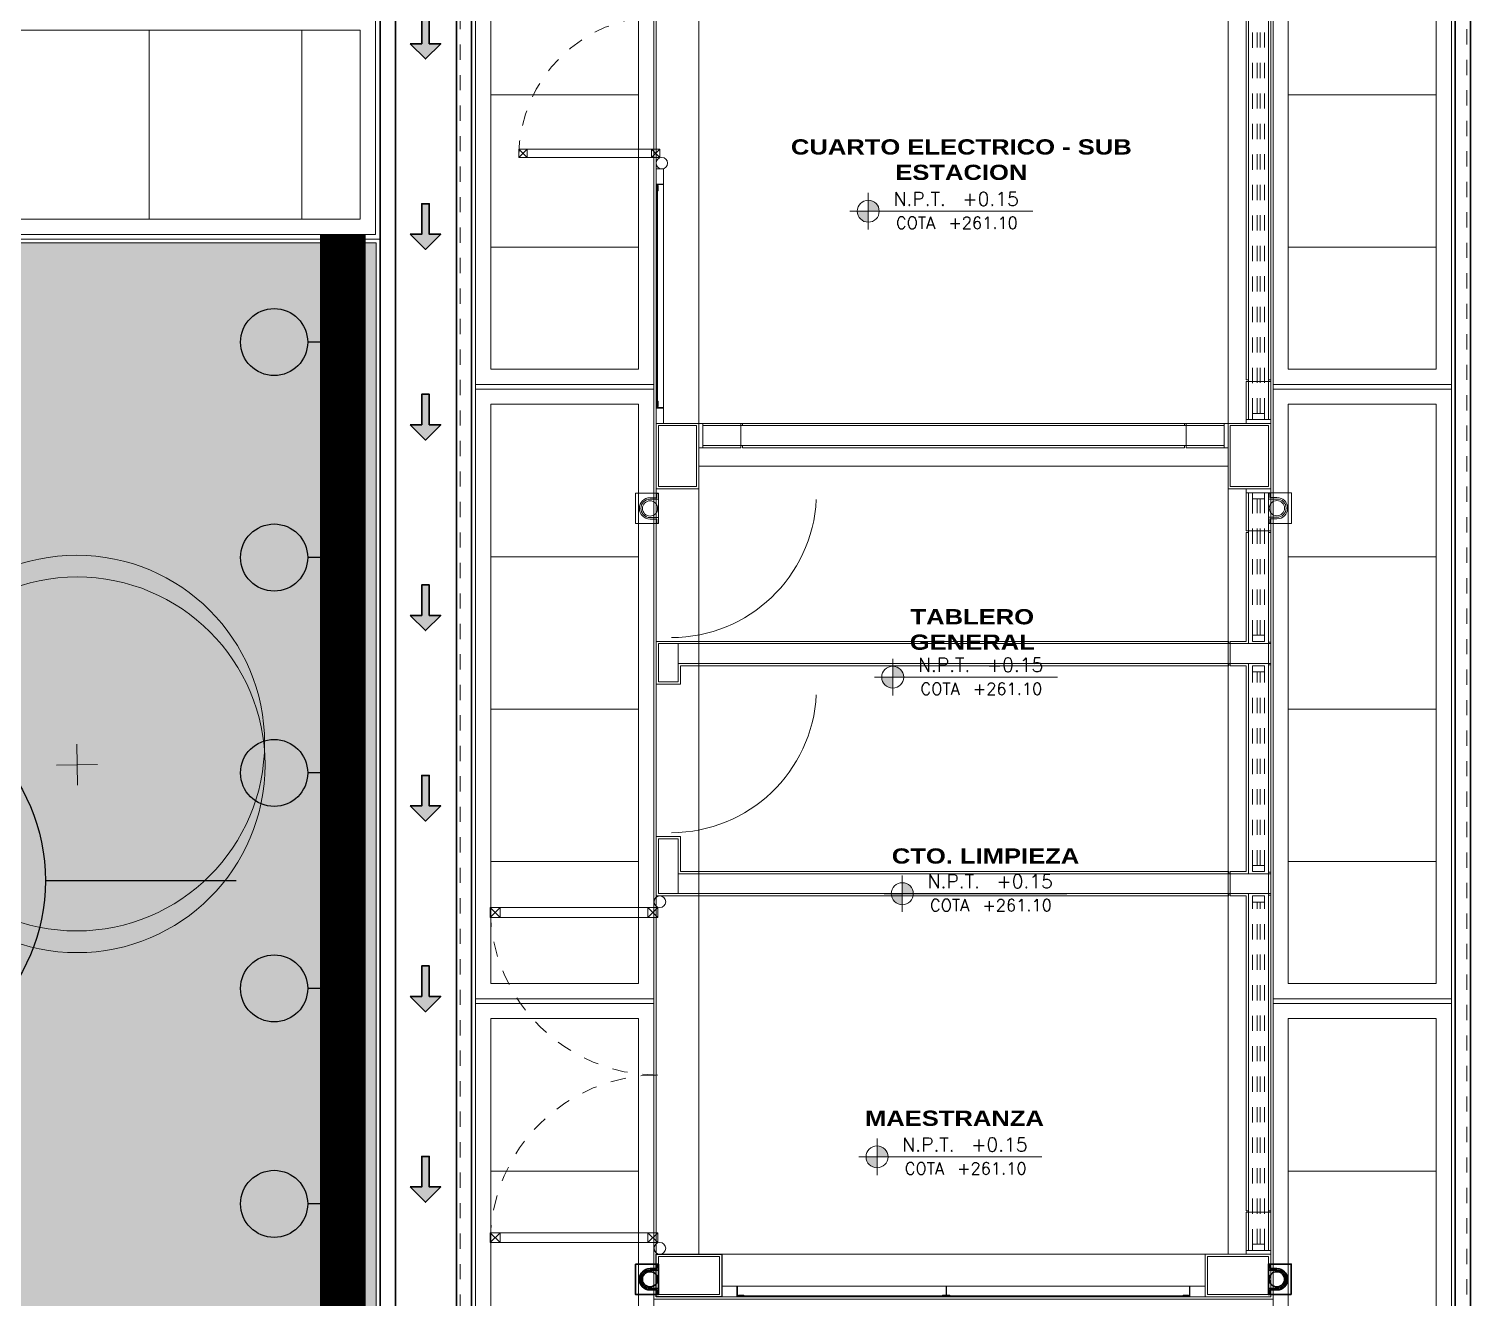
# Model space of a CAD drawing. Header units: metres. Extents: x 349703 to 349913, y 9282546 to 9282694.
# Drawn here: x 349735.55 to 349745.07, y 9282600.59 to 9282608.92 of the extents above; entities that cross this region are included whole.
import ezdxf
from ezdxf.enums import TextEntityAlignment as Align

# ---------------------------------------------------------------- set-up
doc = ezdxf.new("R2010")
doc.units = ezdxf.units.M
doc.header["$LTSCALE"] = 0.25
doc.linetypes.add('01 nivel$0$HIDDEN2', pattern=[0.1875, 0.125, -0.0625])
doc.linetypes.add('RAYADA', pattern=[0.5, 0.25, -0.25])
for name, color, linetype, lineweight in [('.', 7, 'Continuous', 0), ('0_ CUNETAS', 160, 'Continuous', 5), ('0_VANOS', 30, 'Continuous', 9), ('AREA-VERDE', 3, 'CONTINUOUS', 9), ('ARQ-FONDO', 253, 'CONTINUOUS', 9), ('CUNETAS-RED', 5, 'CONTINUOUS', 18), ('LLORAD-SIMB', 1, 'CONTINUOUS', 25), ('LLORAD-TEXTO', 1, 'CONTINUOUS', 25), ('LLORAD-TRAMO', 1, 'CONTINUOUS', 70)]:
    doc.layers.add(name, color=color, linetype=linetype, lineweight=lineweight)
doc.styles.add('MOYO2', font='arialbd.ttf', dxfattribs={"width": 1.2})
doc.styles.add('TM-DIM', font='romans.shx')

# ---------------------------------------------------------------- blocks, each defined once
blk = doc.blocks.new('*U595')
at = {"layer": '0_VANOS'}
blk.add_arc((348309.7444, 9282003.6705), 0.9539, 0.15786, 87.08143, dxfattribs=at)
blk = doc.blocks.new('GRG')
at = {"layer": 'ARQ-FONDO'}
blk.add_lwpolyline([(347332.5464, 9281726.2274), (347332.5214, 9281726.2274), (347332.5214, 9281726.0674), (347332.5464, 9281726.0674)], close=True, dxfattribs=at)
blk = doc.blocks.new('MALLA1')
at = {"layer": 'ARQ-FONDO', "ltscale": 0.3}
blk.add_line((348267.4079, 9281954.9379), (348267.4079, 9281952.6437), dxfattribs=at)
for points in [[(348267.3373, 9281955.0404), (348267.3373, 9281954.9407)], [(348267.4079, 9281955.0404), (348267.4079, 9281954.9407)], [(348267.3373, 9281954.9407), (348267.3373, 9281951.9701)], [(348267.4006, 9281954.9379), (348267.4006, 9281953.367)], [(348267.4051, 9281954.9379), (348267.4051, 9281953.3656)], [(348267.4079, 9281954.8952), (348267.4079, 9281952.0156)], [(348267.4006, 9281953.3372), (348267.4006, 9281951.9728)], [(348267.4051, 9281953.3372), (348267.4051, 9281951.9728)], [(348267.3373, 9281951.9701), (348267.3373, 9281951.8704)], [(348267.4079, 9281951.9701), (348267.4079, 9281951.8704)]]:
    blk.add_lwpolyline(points, dxfattribs=at)
at = {"layer": 'ARQ-FONDO', "linetype": 'Continuous', "ltscale": 0.3}
for points in [[(348267.3373, 9281954.9379), (348267.3373, 9281954.9407), (348267.4079, 9281954.9407), (348267.4079, 9281954.8951), (348267.4051, 9281954.8951), (348267.4051, 9281954.9379)], [(348267.4006, 9281954.9316), (348267.4006, 9281954.8952), (348267.3978, 9281954.8952), (348267.3978, 9281954.9316)], [(348267.4051, 9281953.3442), (348267.4051, 9281953.3656), (348267.4079, 9281953.3656), (348267.4079, 9281953.3201), (348267.4051, 9281953.3201), (348267.4051, 9281953.3415), (348267.4051, 9281953.3415), (348267.4051, 9281953.3415), (348267.3373, 9281953.3415), (348267.3373, 9281953.3442)], [(348267.3373, 9281951.9728), (348267.3373, 9281951.9701), (348267.4079, 9281951.9701), (348267.4079, 9281952.0156), (348267.4051, 9281952.0156), (348267.4051, 9281951.9728)], [(348267.4006, 9281951.9792), (348267.4006, 9281952.0156), (348267.3978, 9281952.0156), (348267.3978, 9281951.9792)]]:
    blk.add_lwpolyline(points, close=True, dxfattribs=at)
at = {"layer": 'ARQ-FONDO', "linetype": 'Continuous', "ltscale": 0.3, "const_width": 0.00223}
for points in [[(348267.4028, 9281954.9275, -1), (348267.4028, 9281954.9251, -1)], [(348267.4028, 9281954.8865, -1), (348267.4028, 9281954.8842, -1)], [(348267.4028, 9281954.8436, -1), (348267.4028, 9281954.8412, -1)], [(348267.4028, 9281954.7981, -1), (348267.4028, 9281954.7957, -1)], [(348267.4028, 9281954.7525, -1), (348267.4028, 9281954.7502, -1)], [(348267.4028, 9281954.707, -1), (348267.4028, 9281954.7047, -1)], [(348267.4028, 9281954.6615, -1), (348267.4028, 9281954.6592, -1)], [(348267.4028, 9281954.616, -1), (348267.4028, 9281954.6137, -1)], [(348267.4028, 9281954.5705, -1), (348267.4028, 9281954.5682, -1)], [(348267.4028, 9281954.525, -1), (348267.4028, 9281954.5227, -1)], [(348267.4028, 9281954.4795, -1), (348267.4028, 9281954.4771, -1)], [(348267.4028, 9281954.4339, -1), (348267.4028, 9281954.4316, -1)], [(348267.4028, 9281954.3884, -1), (348267.4028, 9281954.3861, -1)], [(348267.4028, 9281954.3406, 1), (348267.4028, 9281954.3429, 1)], [(348267.4028, 9281954.2951, 1), (348267.4028, 9281954.2974, 1)], [(348267.4028, 9281954.2496, 1), (348267.4028, 9281954.2519, 1)], [(348267.4028, 9281954.2041, 1), (348267.4028, 9281954.2064, 1)], [(348267.4028, 9281954.1585, 1), (348267.4028, 9281954.1609, 1)], [(348267.4028, 9281954.113, 1), (348267.4028, 9281954.1154, 1)], [(348267.4028, 9281954.0675, 1), (348267.4028, 9281954.0698, 1)], [(348267.4028, 9281954.022, 1), (348267.4028, 9281954.0243, 1)], [(348267.4028, 9281953.9765, 1), (348267.4028, 9281953.9788, 1)], [(348267.4028, 9281953.931, 1), (348267.4028, 9281953.9333, 1)], [(348267.4028, 9281953.8855, 1), (348267.4028, 9281953.8878, 1)], [(348267.4028, 9281953.84, 1), (348267.4028, 9281953.8423, 1)], [(348267.4028, 9281953.7944, 1), (348267.4028, 9281953.7968, 1)], [(348267.4028, 9281953.7489, 1), (348267.4028, 9281953.7513, 1)], [(348267.4028, 9281953.7034, 1), (348267.4028, 9281953.7057, 1)], [(348267.4028, 9281953.6579, 1), (348267.4028, 9281953.6602, 1)], [(348267.4028, 9281953.6124, 1), (348267.4028, 9281953.6147, 1)], [(348267.4028, 9281953.5669, 1), (348267.4028, 9281953.5692, 1)], [(348267.4028, 9281953.5214, 1), (348267.4028, 9281953.5237, 1)], [(348267.4028, 9281953.4759, 1), (348267.4028, 9281953.4782, 1)], [(348267.4028, 9281953.4303, 1), (348267.4028, 9281953.4327, 1)], [(348267.4028, 9281953.3855, 1), (348267.4028, 9281953.3878, 1)], [(348267.4028, 9281953.3172, 1), (348267.4028, 9281953.3195, 1)], [(348267.4028, 9281953.274, -1), (348267.4028, 9281953.2717, -1)], [(348267.4028, 9281953.2285, -1), (348267.4028, 9281953.2262, -1)], [(348267.4028, 9281953.183, -1), (348267.4028, 9281953.1807, -1)], [(348267.4028, 9281953.1375, -1), (348267.4028, 9281953.1351, -1)], [(348267.4028, 9281953.092, -1), (348267.4028, 9281953.0896, -1)], [(348267.4028, 9281953.0464, -1), (348267.4028, 9281953.0441, -1)], [(348267.4028, 9281953.0009, -1), (348267.4028, 9281952.9986, -1)], [(348267.4028, 9281952.9554, -1), (348267.4028, 9281952.9531, -1)], [(348267.4028, 9281952.9099, -1), (348267.4028, 9281952.9076, -1)], [(348267.4028, 9281952.8644, -1), (348267.4028, 9281952.8621, -1)], [(348267.4028, 9281952.8189, -1), (348267.4028, 9281952.8166, -1)], [(348267.4028, 9281952.7734, -1), (348267.4028, 9281952.771, -1)], [(348267.4028, 9281952.7255, 1), (348267.4028, 9281952.7279, 1)], [(348267.4028, 9281952.68, 1), (348267.4028, 9281952.6823, 1)], [(348267.4028, 9281952.6345, 1), (348267.4028, 9281952.6368, 1)], [(348267.4028, 9281952.589, 1), (348267.4028, 9281952.5913, 1)], [(348267.4028, 9281952.5435, 1), (348267.4028, 9281952.5458, 1)], [(348267.4028, 9281952.498, 1), (348267.4028, 9281952.5003, 1)], [(348267.4028, 9281952.4525, 1), (348267.4028, 9281952.4548, 1)], [(348267.4028, 9281952.4069, 1), (348267.4028, 9281952.4093, 1)], [(348267.4028, 9281952.3614, 1), (348267.4028, 9281952.3637, 1)], [(348267.4028, 9281952.3159, 1), (348267.4028, 9281952.3182, 1)], [(348267.4028, 9281952.2704, 1), (348267.4028, 9281952.2727, 1)], [(348267.4028, 9281952.2249, 1), (348267.4028, 9281952.2272, 1)], [(348267.4028, 9281952.1794, 1), (348267.4028, 9281952.1817, 1)], [(348267.4028, 9281952.1339, 1), (348267.4028, 9281952.1362, 1)], [(348267.4028, 9281952.0883, 1), (348267.4028, 9281952.0907, 1)], [(348267.4028, 9281952.0428, 1), (348267.4028, 9281952.0452, 1)], [(348267.4028, 9281952.0014, 1), (348267.4028, 9281952.0037, 1)], [(348267.4028, 9281952.0007, 1), (348267.4028, 9281952.003, 1)]]:
    blk.add_lwpolyline(points, format="xyb", close=True, dxfattribs=at)
at = {"layer": 'ARQ-FONDO', "ltscale": 0.3}
for points in [[(348267.4006, 9281953.3442), (348267.3978, 9281953.3442), (348267.3978, 9281953.367), (348267.4006, 9281953.367)], [(348267.4006, 9281953.3415), (348267.3978, 9281953.3415), (348267.3978, 9281953.3188), (348267.4006, 9281953.3188)]]:
    blk.add_lwpolyline(points, close=True, dxfattribs=at)
blk = doc.blocks.new('p9')
at = {"layer": 'ARQ-FONDO', "linetype": 'Continuous'}
for p, q in [((3245.2297, 1562.5958, -0.0039), (3245.2846, 1562.541, -0.0039)), ((3245.2297, 1562.541, -0.0039), (3245.2846, 1562.5958, -0.0039)), ((3246.1073, 1562.5958, -0.0039), (3246.1622, 1562.541, -0.0039)), ((3246.1073, 1562.541, -0.0039), (3246.1622, 1562.5958, -0.0039)), ((3245.2297, 1560.7857, -0.0039), (3245.2846, 1560.7308, -0.0039)), ((3245.2297, 1560.7308, -0.0039), (3245.2846, 1560.7857, -0.0039)), ((3246.1073, 1560.7857, -0.0039), (3246.1622, 1560.7308, -0.0039)), ((3246.1073, 1560.7308, -0.0039), (3246.1622, 1560.7857, -0.0039))]:
    blk.add_line(p, q, dxfattribs=at)
at = {"layer": 'ARQ-FONDO', "linetype": 'Continuous', "elevation": -0.0039}
for points in [[(3245.2297, 1562.541), (3246.1622, 1562.541), (3246.1622, 1562.5958), (3245.2297, 1562.5958)], [(3245.2297, 1562.541), (3245.2297, 1562.5958), (3245.2846, 1562.5958), (3245.2846, 1562.541)], [(3246.1073, 1562.541), (3246.1073, 1562.5958), (3246.1622, 1562.5958), (3246.1622, 1562.541)], [(3245.2297, 1560.7857), (3246.1622, 1560.7857), (3246.1622, 1560.7308), (3245.2297, 1560.7308)], [(3245.2297, 1560.7308), (3245.2297, 1560.7857), (3245.2846, 1560.7857), (3245.2846, 1560.7308)], [(3246.1073, 1560.7308), (3246.1073, 1560.7857), (3246.1622, 1560.7857), (3246.1622, 1560.7308)]]:
    blk.add_lwpolyline(points, close=True, dxfattribs=at)
at = {"layer": 'ARQ-FONDO', "linetype": 'RAYADA', "ltscale": 0.7}
for centre, start, end in [((3246.1622, 1562.5958, -0.0039), 180.70409, 270), ((3246.1622, 1560.7308, -0.0039), 89.99975, 179.29591)]:
    blk.add_arc(centre, 0.9325, start, end, dxfattribs=at)
blk = doc.blocks.new('584')
at = {"layer": 'ARQ-FONDO', "linetype": '01 nivel$0$HIDDEN2', "ltscale": 0.5}
for p, q in [((350054.21, 9282567.8861), (350050.67, 9282567.8861)), ((350055.665, 9282567.8861), (350054.77, 9282567.8861)), ((350057.175, 9282567.8861), (350055.905, 9282567.8861)), ((350059.66, 9282567.8861), (350057.415, 9282567.8861)), ((350054.21, 9282567.8561), (350050.67, 9282567.8561)), ((350054.21, 9282567.8361), (350050.67, 9282567.8361)), ((350054.2107, 9282567.8061), (350050.6707, 9282567.8061)), ((350055.665, 9282567.8561), (350054.77, 9282567.8561)), ((350055.665, 9282567.8361), (350054.77, 9282567.8361)), ((350055.6657, 9282567.8061), (350054.7707, 9282567.8061)), ((350057.175, 9282567.8561), (350055.905, 9282567.8561)), ((350057.175, 9282567.8361), (350055.905, 9282567.8361)), ((350057.1757, 9282567.8061), (350055.9057, 9282567.8061)), ((350059.66, 9282567.8561), (350057.415, 9282567.8561)), ((350059.66, 9282567.8361), (350057.415, 9282567.8361)), ((350059.6607, 9282567.8061), (350057.4157, 9282567.8061))]:
    blk.add_line(p, q, dxfattribs=at)
at = {"layer": 'ARQ-FONDO', "linetype": 'Continuous'}
for p, q in [((350054.21, 9282567.8061), (350054.21, 9282567.8861)), ((350054.21, 9282567.8861), (350054.25, 9282567.8861)), ((350054.25, 9282567.8061), (350054.25, 9282567.8861)), ((350054.73, 9282567.8861), (350054.77, 9282567.8861)), ((350054.73, 9282567.8061), (350054.73, 9282567.8861)), ((350054.77, 9282567.8861), (350054.77, 9282567.8061)), ((350055.665, 9282567.8061), (350055.665, 9282567.8861)), ((350055.665, 9282567.8861), (350055.705, 9282567.8861)), ((350055.705, 9282567.8061), (350055.705, 9282567.8861)), ((350055.865, 9282567.8861), (350055.905, 9282567.8861)), ((350055.865, 9282567.8061), (350055.865, 9282567.8861)), ((350055.905, 9282567.8861), (350055.905, 9282567.8061)), ((350057.175, 9282567.8061), (350057.175, 9282567.8861)), ((350057.175, 9282567.8861), (350057.215, 9282567.8861)), ((350057.215, 9282567.8061), (350057.215, 9282567.8861)), ((350057.375, 9282567.8861), (350057.415, 9282567.8861)), ((350057.375, 9282567.8061), (350057.375, 9282567.8861)), ((350057.415, 9282567.8861), (350057.415, 9282567.8061)), ((350059.66, 9282567.8061), (350059.66, 9282567.8861)), ((350059.66, 9282567.8861), (350059.7, 9282567.8861)), ((350059.7, 9282567.8061), (350059.7, 9282567.8861)), ((350054.25, 9282567.8061), (350054.21, 9282567.8061)), ((350054.77, 9282567.8061), (350054.73, 9282567.8061)), ((350055.705, 9282567.8061), (350055.665, 9282567.8061)), ((350055.905, 9282567.8061), (350055.865, 9282567.8061)), ((350057.215, 9282567.8061), (350057.175, 9282567.8061)), ((350057.415, 9282567.8061), (350057.375, 9282567.8061)), ((350059.7, 9282567.8061), (350059.66, 9282567.8061))]:
    blk.add_line(p, q, dxfattribs=at)
at = {"layer": 'ARQ-FONDO', "linetype": '01 nivel$0$HIDDEN2'}
for p, q in [((350054.77, 9282567.8061), (350054.73, 9282567.8061)), ((350055.905, 9282567.8061), (350055.865, 9282567.8061)), ((350057.415, 9282567.8061), (350057.375, 9282567.8061))]:
    blk.add_line(p, q, dxfattribs=at)
at = {"layer": 'ARQ-FONDO', "ltscale": 0.3}
blk.add_line((350054.275, 9282563.8961, -0.002), (350052.7057, 9282563.8961, -0.0039), dxfattribs=at)
at = {"layer": 'ARQ-FONDO', "linetype": '01 nivel$0$HIDDEN2'}
blk.add_lwpolyline([(350045.89, 9282569.2111), (350061.29, 9282569.2111), (350061.29, 9282562.6111), (350045.89, 9282562.6111)], close=True, dxfattribs=at)
at = {"layer": 'ARQ-FONDO'}
for points in [[(350045.99, 9282569.1111), (350061.19, 9282569.1111), (350061.19, 9282562.7111), (350045.99, 9282562.7111)], [(350050.12, 9282569.0111), (350053.92, 9282569.0111), (350053.92, 9282568.0411), (350050.12, 9282568.0411)], [(350054.15, 9282569.0111), (350057.95, 9282569.0111), (350057.95, 9282568.0411), (350054.15, 9282568.0411)], [(350058.18, 9282569.0111), (350061.09, 9282569.0111), (350061.09, 9282568.0411), (350058.18, 9282568.0411)], [(350047.16, 9282567.9411), (350060.02, 9282567.9411), (350060.02, 9282563.8811), (350047.16, 9282563.8811)], [(350050.63, 9282567.9111), (350054.25, 9282567.9111), (350054.25, 9282567.7811), (350050.63, 9282567.7811)], [(350054, 9282567.7811), (350054, 9282567.9111), (350054.25, 9282567.9111), (350054.25, 9282567.7811)], [(350054.29, 9282567.9111), (350054.69, 9282567.9111), (350054.69, 9282567.6611), (350054.29, 9282567.6611)], [(350054.73, 9282567.7811), (350054.73, 9282567.9111), (350054.98, 9282567.9111), (350054.98, 9282567.7811)], [(350055.97, 9282564.0411), (350055.97, 9282563.9111), (350055.72, 9282563.9111), (350055.72, 9282567.7811), (350054.73, 9282567.7811), (350054.73, 9282567.9111), (350059.7, 9282567.9111), (350059.7, 9282567.7811), (350057.36, 9282567.7811), (350057.36, 9282563.9111), (350057, 9282563.9111), (350057, 9282564.0411), (350057.23, 9282564.0411), (350057.23, 9282567.7811), (350055.85, 9282567.7811), (350055.85, 9282564.0411)], [(350055.72, 9282567.9111), (350055.85, 9282567.9111), (350055.85, 9282567.6611), (350055.72, 9282567.6611)], [(350057.23, 9282567.9111), (350057.36, 9282567.9111), (350057.36, 9282567.6611), (350057.23, 9282567.6611)], [(350059.7, 9282567.7811), (350059.7, 9282567.9111), (350059.45, 9282567.9111), (350059.45, 9282567.7811)], [(350059.74, 9282567.9111), (350059.99, 9282567.9111), (350059.99, 9282567.5111), (350059.74, 9282567.5111)], [(350054.29, 9282567.6211), (350054.42, 9282567.6211), (350054.42, 9282567.3711), (350054.29, 9282567.3711)], [(350054.29, 9282567.6211), (350054.42, 9282567.6211), (350054.42, 9282564.2011), (350054.29, 9282564.2011)], [(350054.29, 9282564.2011), (350054.42, 9282564.2011), (350054.42, 9282564.4511), (350054.29, 9282564.4511)], [(350059.74, 9282564.3111), (350059.99, 9282564.3111), (350059.99, 9282563.9111), (350059.74, 9282563.9111)], [(350054.29, 9282564.1611), (350054.69, 9282564.1611), (350054.69, 9282563.9111), (350054.29, 9282563.9111)], [(350055.72, 9282563.9111), (350055.72, 9282564.0411), (350055.97, 9282564.0411), (350055.97, 9282563.9111)], [(350057, 9282563.9111), (350057, 9282564.0411), (350057.36, 9282564.0411), (350057.36, 9282563.9111)], [(350050.12, 9282563.7811), (350053.92, 9282563.7811), (350053.92, 9282562.8111), (350050.12, 9282562.8111)], [(350054.15, 9282563.7811), (350057.95, 9282563.7811), (350057.95, 9282562.8111), (350054.15, 9282562.8111)], [(350058.18, 9282563.7811), (350061.09, 9282563.7811), (350061.09, 9282562.8111), (350058.18, 9282562.8111)]]:
    blk.add_lwpolyline(points, close=True, dxfattribs=at)
for points in [[(350050.02, 9282569.1111), (350054.02, 9282569.1111), (350054.02, 9282567.9411), (350050.02, 9282567.9411), (350050.02, 9282569.1111)], [(350054.05, 9282569.1111), (350058.05, 9282569.1111), (350058.05, 9282567.9411), (350054.05, 9282567.9411), (350054.05, 9282569.1111)], [(350058.08, 9282569.1111), (350061.19, 9282569.1111), (350061.19, 9282567.9411), (350058.08, 9282567.9411), (350058.08, 9282569.1111)], [(350052.12, 9282568.0411), (350052.12, 9282569.0111)], [(350053.12, 9282568.0411), (350053.12, 9282569.0111)], [(350055.15, 9282568.0411), (350055.15, 9282569.0111)], [(350056.15, 9282568.0411), (350056.15, 9282569.0111)], [(350057.15, 9282568.0411), (350057.15, 9282569.0111)], [(350059.18, 9282568.0411), (350059.18, 9282569.0111)], [(350050.02, 9282563.8811), (350054.02, 9282563.8811), (350054.02, 9282562.7111), (350050.02, 9282562.7111), (350050.02, 9282563.8811)], [(350054.05, 9282563.8811), (350058.05, 9282563.8811), (350058.05, 9282562.7111), (350054.05, 9282562.7111), (350054.05, 9282563.8811)], [(350058.08, 9282563.8811), (350061.19, 9282563.8811), (350061.19, 9282562.7111), (350058.08, 9282562.7111), (350058.08, 9282563.8811)], [(350052.12, 9282562.8111), (350052.12, 9282563.7811)], [(350053.12, 9282562.8111), (350053.12, 9282563.7811)], [(350055.15, 9282562.8111), (350055.15, 9282563.7811)], [(350056.15, 9282562.8111), (350056.15, 9282563.7811)], [(350057.15, 9282562.8111), (350057.15, 9282563.7811)], [(350059.18, 9282562.8111), (350059.18, 9282563.7811)]]:
    blk.add_lwpolyline(points, dxfattribs=at)
at = {"layer": 'ARQ-FONDO', "ltscale": 0.7}
for points in [[(350050.605, 9282567.9261), (350054.275, 9282567.9261), (350054.275, 9282567.6461), (350050.605, 9282567.6461)], [(350054.555, 9282567.6461), (350054.275, 9282567.6461), (350054.275, 9282564.1761), (350054.555, 9282564.1761)], [(350059.725, 9282567.4961), (350060.005, 9282567.4961), (350060.005, 9282564.3261), (350059.725, 9282564.3261)], [(350050.605, 9282564.1761), (350054.275, 9282564.1761), (350054.275, 9282563.8961), (350050.605, 9282563.8961)], [(350054.705, 9282564.1761), (350059.725, 9282564.1761), (350059.725, 9282563.8961), (350054.705, 9282563.8961)]]:
    blk.add_lwpolyline(points, close=True, dxfattribs=at)
at = {"layer": 'ARQ-FONDO', "lineweight": -2}
for points in [[(350050.89, 9282567.9261), (350053.99, 9282567.9261)], [(350054, 9282567.9261), (350054, 9282567.9111), (350053.99, 9282567.9111), (350053.99, 9282567.9261)], [(350054, 9282567.9261), (350054.25, 9282567.9261), (350054.25, 9282567.7661), (350054, 9282567.7661)], [(350054.98, 9282567.7661), (350054.73, 9282567.7661), (350054.73, 9282567.9261), (350054.98, 9282567.9261)], [(350054.99, 9282567.9261), (350054.99, 9282567.9111), (350054.98, 9282567.9111), (350054.98, 9282567.9261)], [(350054.99, 9282567.9261), (350055.71, 9282567.9261)], [(350055.72, 9282567.9261), (350055.72, 9282567.9111), (350055.71, 9282567.9111), (350055.71, 9282567.9261)], [(350055.72, 9282567.9261), (350055.85, 9282567.9261)], [(350055.86, 9282567.9261), (350055.86, 9282567.9111), (350055.85, 9282567.9111), (350055.85, 9282567.9261)], [(350055.86, 9282567.9261), (350057.22, 9282567.9261)], [(350057.23, 9282567.9261), (350057.23, 9282567.9111), (350057.22, 9282567.9111), (350057.22, 9282567.9261)], [(350057.23, 9282567.9261), (350057.36, 9282567.9261)], [(350057.37, 9282567.9261), (350057.37, 9282567.9111), (350057.36, 9282567.9111), (350057.36, 9282567.9261)], [(350057.37, 9282567.9261), (350059.7, 9282567.9261), (350059.7, 9282567.7661), (350059.45, 9282567.7661)], [(350059.45, 9282567.9261), (350059.45, 9282567.9111), (350059.44, 9282567.9111), (350059.44, 9282567.9261)], [(350054, 9282567.7661), (350054, 9282567.7811), (350053.99, 9282567.7811), (350053.99, 9282567.7661)], [(350054.99, 9282567.7661), (350054.99, 9282567.7811), (350054.98, 9282567.7811), (350054.98, 9282567.7661)], [(350059.45, 9282567.7661), (350059.45, 9282567.7811), (350059.44, 9282567.7811), (350059.44, 9282567.7661)], [(350053.99, 9282567.7661), (350050.89, 9282567.7661)], [(350055.705, 9282567.6611), (350055.705, 9282567.7661), (350054.99, 9282567.7661)], [(350057.215, 9282567.6611), (350057.215, 9282567.7661), (350055.865, 9282567.7661), (350055.865, 9282567.6611)], [(350059.44, 9282567.7661), (350057.375, 9282567.7661), (350057.375, 9282567.6611)], [(350054.275, 9282567.3711), (350054.275, 9282567.6211), (350054.435, 9282567.6211), (350054.435, 9282567.3711)], [(350055.705, 9282567.6611), (350055.72, 9282567.6611), (350055.72, 9282567.6511), (350055.705, 9282567.6511)], [(350055.865, 9282567.6511), (350055.865, 9282564.0561), (350055.985, 9282564.0561), (350055.985, 9282563.8961), (350055.705, 9282563.8961), (350055.705, 9282567.6511)], [(350055.865, 9282567.6611), (350055.85, 9282567.6611), (350055.85, 9282567.6511), (350055.865, 9282567.6511)], [(350057.375, 9282567.6511), (350057.375, 9282563.8961), (350056.985, 9282563.8961), (350056.985, 9282564.0561), (350057.215, 9282564.0561), (350057.215, 9282567.6511)], [(350057.215, 9282567.6611), (350057.23, 9282567.6611), (350057.23, 9282567.6511), (350057.215, 9282567.6511)], [(350057.375, 9282567.6611), (350057.36, 9282567.6611), (350057.36, 9282567.6511), (350057.375, 9282567.6511)], [(350054.275, 9282567.3711), (350054.29, 9282567.3711), (350054.29, 9282567.3611), (350054.275, 9282567.3611)], [(350054.275, 9282564.4611), (350054.275, 9282567.3611)], [(350054.435, 9282567.3711), (350054.42, 9282567.3711), (350054.42, 9282567.3611), (350054.435, 9282567.3611)], [(350054.435, 9282567.3611), (350054.435, 9282564.4611)], [(350054.275, 9282564.4611), (350054.29, 9282564.4611), (350054.29, 9282564.4511), (350054.275, 9282564.4511)], [(350054.435, 9282564.4511), (350054.435, 9282564.2011), (350054.275, 9282564.2011), (350054.275, 9282564.4511)], [(350054.435, 9282564.4611), (350054.42, 9282564.4611), (350054.42, 9282564.4511), (350054.435, 9282564.4511)]]:
    blk.add_lwpolyline(points, dxfattribs=at)
for points in [[(350054.275, 9282567.9261), (350054.705, 9282567.9261), (350054.705, 9282567.6461), (350054.275, 9282567.6461)], [(350059.725, 9282567.9261), (350060.005, 9282567.9261), (350060.005, 9282567.4961), (350059.725, 9282567.4961)], [(350054.275, 9282564.1761), (350054.705, 9282564.1761), (350054.705, 9282563.8961), (350054.275, 9282563.8961)]]:
    blk.add_lwpolyline(points, close=True, dxfattribs=at)
at = {"layer": 'ARQ-FONDO', "ltscale": 0.7}
blk.add_lwpolyline([(350059.45, 9282567.9261), (350059.725, 9282567.9261), (350059.725, 9282567.6461), (350054.705, 9282567.6461), (350054.705, 9282567.9261), (350059.44, 9282567.9261)], dxfattribs=at)
at = {"layer": 'ARQ-FONDO', "lineweight": -3}
blk.add_lwpolyline([(350059.725, 9282564.3261), (350060.005, 9282564.3261), (350060.005, 9282563.8961), (350059.725, 9282563.8961)], close=True, dxfattribs=at)
at = {"layer": 'ARQ-FONDO', "ltscale": 0.3}
for points in [[(350052.7057, 9282563.9441), (350052.7057, 9282563.8961), (350052.605, 9282563.8961), (350052.605, 9282563.9441)], [(350052.705, 9282563.9441), (350054.1744, 9282563.9441), (350054.1744, 9282563.8961), (350052.705, 9282563.8961)]]:
    blk.add_lwpolyline(points, close=True, dxfattribs=at)
at = {"layer": 'ARQ-FONDO', "linetype": 'Continuous', "ltscale": 0.3}
for points, elevation in [([(350052.7077, 9282563.9441), (350052.705, 9282563.9441), (350052.705, 9282563.8986), (350052.7505, 9282563.8986), (350052.7505, 9282563.9013), (350052.7077, 9282563.9013)], 0.002), ([(350052.7141, 9282563.9058), (350052.7505, 9282563.9058), (350052.7505, 9282563.9086), (350052.7141, 9282563.9086)], 0.002), ([(350054.1716, 9282563.9441), (350054.1744, 9282563.9441), (350054.1744, 9282563.8986), (350054.1289, 9282563.8986), (350054.1289, 9282563.9013), (350054.1716, 9282563.9013)], -0.002), ([(350054.1653, 9282563.9058), (350054.1289, 9282563.9058), (350054.1289, 9282563.9086), (350054.1653, 9282563.9086)], -0.002)]:
    blk.add_lwpolyline(points, close=True, dxfattribs=dict(at, elevation=elevation))
at = {"layer": 'ARQ-FONDO', "ltscale": 0.3}
for points in [[(350054.1653, 9282563.9058), (350052.7505, 9282563.9058)], [(350054.1716, 9282563.9013), (350052.7505, 9282563.9013)]]:
    blk.add_lwpolyline(points, dxfattribs=at)
at = {"layer": 'ARQ-FONDO', "linetype": 'Continuous', "ltscale": 0.3, "const_width": 0.00223}
for points in [[(350052.7874, 9282563.9036, -1), (350052.7851, 9282563.9036, -1)], [(350052.8329, 9282563.9036, -1), (350052.8306, 9282563.9036, -1)], [(350052.8676, 9282563.9036, -1), (350052.8652, 9282563.9036, -1)], [(350052.9022, 9282563.9036, -1), (350052.8999, 9282563.9036, -1)], [(350052.9477, 9282563.9036, -1), (350052.9454, 9282563.9036, -1)], [(350052.9932, 9282563.9036, -1), (350052.9909, 9282563.9036, -1)], [(350053.0387, 9282563.9036, -1), (350053.0364, 9282563.9036, -1)], [(350053.0733, 9282563.9036, -1), (350053.071, 9282563.9036, -1)], [(350053.108, 9282563.9036, -1), (350053.1056, 9282563.9036, -1)], [(350053.1535, 9282563.9036, -1), (350053.1511, 9282563.9036, -1)], [(350053.199, 9282563.9036, -1), (350053.1967, 9282563.9036, -1)], [(350053.2445, 9282563.9036, -1), (350053.2422, 9282563.9036, -1)], [(350053.2791, 9282563.9036, -1), (350053.2768, 9282563.9036, -1)], [(350053.3137, 9282563.9036, -1), (350053.3114, 9282563.9036, -1)], [(350053.3592, 9282563.9036, -1), (350053.3569, 9282563.9036, -1)], [(350053.4048, 9282563.9036, -1), (350053.4024, 9282563.9036, -1)], [(350053.4503, 9282563.9036, -1), (350053.448, 9282563.9036, -1)], [(350053.4849, 9282563.9036, -1), (350053.4826, 9282563.9036, -1)], [(350053.5195, 9282563.9036, -1), (350053.5172, 9282563.9036, -1)], [(350053.565, 9282563.9036, -1), (350053.5627, 9282563.9036, -1)], [(350053.6105, 9282563.9036, -1), (350053.6082, 9282563.9036, -1)], [(350053.656, 9282563.9036, -1), (350053.6537, 9282563.9036, -1)], [(350053.6907, 9282563.9036, -1), (350053.6883, 9282563.9036, -1)], [(350053.7253, 9282563.9036, -1), (350053.723, 9282563.9036, -1)], [(350053.7708, 9282563.9036, -1), (350053.7685, 9282563.9036, -1)], [(350053.8163, 9282563.9036, -1), (350053.814, 9282563.9036, -1)], [(350053.8618, 9282563.9036, -1), (350053.8595, 9282563.9036, -1)], [(350053.8964, 9282563.9036, -1), (350053.8941, 9282563.9036, -1)], [(350053.9311, 9282563.9036, -1), (350053.9287, 9282563.9036, -1)], [(350053.9766, 9282563.9036, -1), (350053.9743, 9282563.9036, -1)], [(350054.0112, 9282563.9036, -1), (350054.0089, 9282563.9036, -1)], [(350054.0458, 9282563.9036, -1), (350054.0435, 9282563.9036, -1)], [(350054.0913, 9282563.9036, -1), (350054.089, 9282563.9036, -1)], [(350054.1205, 9282563.9036, -1), (350054.1181, 9282563.9036, -1)], [(350054.1606, 9282563.9036, -1), (350054.1582, 9282563.9036, -1)]]:
    blk.add_lwpolyline(points, format="xyb", close=True, dxfattribs=at)
at = {"layer": 'ARQ-FONDO', "ltscale": 0.3, "elevation": -0.002}
blk.add_lwpolyline([(350054.1744, 9282563.9441), (350054.1744, 9282563.8961), (350054.275, 9282563.8961), (350054.275, 9282563.9441)], close=True, dxfattribs=at)
at = {"layer": 'ARQ-FONDO', "linetype": 'Continuous', "ltscale": 0.3}
for centre, radius in [((350052.5679, 9282563.9333), 0.0372), ((350057.4132, 9282563.9201), 0.0382), ((350059.6868, 9282563.9201), 0.0382)]:
    blk.add_circle(centre, radius, dxfattribs=at)
at = {"layer": 'ARQ-FONDO'}
for p, rotation in [((697386.7964, 18564293.9935), 180), ((697387.2514, 18564293.9935), 180), ((9631780.5024, 8935235.0998), 90.00000000000003)]:
    blk.add_blockref('GRG', p, dxfattribs=dict(at, rotation=rotation))
at = {"layer": 'ARQ-FONDO', "xscale": -1}
for p, rotation in [((2727.1786, 18564293.9935), 180), ((9631780.5024, 9629896.7225), 90)]:
    blk.add_blockref('GRG', p, dxfattribs=dict(at, rotation=rotation))
at = {"layer": 'ARQ-FONDO', "lineweight": 40}
blk.add_blockref('MALLA1', (1792.5972, 612.4558), dxfattribs=at)
at = {"layer": 'ARQ-FONDO'}
for p in [(1744.9818, 560.323), (1746.2618, 560.323)]:
    blk.add_blockref('*U595', p, dxfattribs=at)
at = {"layer": 'ARQ-FONDO', "rotation": 270}
for p, xscale, yscale, zscale in [((348501.3829, 9279341.5404, 0.0039), -0.9926736795837195, 0.9926736795837195, 0.9926736795837195), ((348218.6134, 9278739.3097, 0.0046), -1.178190344238958, 1.178190344238958, 1.178190344238958)]:
    blk.add_blockref('p9', p, dxfattribs=dict(at, xscale=xscale, yscale=yscale, zscale=zscale))
blk = doc.blocks.new('*U591')
h = blk.add_hatch(color=251)
h.paths.add_polyline_path([(0.75, -0.1724), (0.75, -0.2324), (0.81, -0.2324, 0.414214)])
h.paths.add_polyline_path([(0.75, -0.2324), (0.69, -0.2324, 0.414214), (0.75, -0.2924)])
at = {"color": 2}
for p, q in [((0.75, -0.1324), (0.75, -0.3324)), ((0.65, -0.2324), (1.65, -0.2324))]:
    blk.add_line(p, q, dxfattribs=at)
blk.add_circle((0.75, -0.2324), 0.06, dxfattribs=at)
at = {"color": 2, "style": 'TM-DIM'}
blk.add_text('COTA', height=0.065, rotation=360, dxfattribs=at).set_placement((1.0088, -0.3282), align=Align.CENTER)
for tag, p, height in [('NIV_P', (0.8881, -0.2024), 0.075), ('VALOR_P', (1.2641, -0.2024), 0.075), ('COTA_P', (1.1884, -0.3282), 0.065)]:
    blk.add_attdef(tag, p, '', height=height, rotation=360, dxfattribs=at)
blk = doc.blocks.new('SERVIXIOS GENERALE')
at = {"layer": 'ARQ-FONDO', "xscale": 1.199999999999999, "yscale": 1.199999999999999, "zscale": 1.199999999999999}
for p in [(349740.2651, 9282620.5408), (349740.1977, 9282616.8684), (349740.3583, 9282613.8117), (349740.4211, 9282612.3913), (349740.2554, 9282610.6648, 0)]:
    blk.add_blockref('*U591', p, dxfattribs=at).add_auto_attribs({'NIV_P': 'N.P.T.', 'COTA_P': '+261.10', 'VALOR_P': '+0.15'})
at = {"layer": 'ARQ-FONDO', "lineweight": -2, "char_height": 0.1, "attachment_point": 8, "style": 'MOYO2'}
for s, insert, width in [('CUARTO ELECTRICO - GE', (349741.7112, 9282620.478), 2.666695), ('CUARTO ELECTRICO - SUB ESTACION', (349741.7082, 9282616.7933), 2.666695), ('TABLERO GENERAL', (349741.78, 9282613.7112), 1.215212), ('\\pxqc;CTO. LIMPIEZA', (349741.867, 9282612.3083), 1.215212), ('\\pxqc;MAESTRANZA', (349741.663, 9282610.588, 0), 1.215212)]:
    blk.add_mtext(s, dxfattribs=dict(at, insert=insert, width=width))
blk = doc.blocks.new('hdgyt')
at = {"layer": 'ARQ-FONDO'}
for p, q in [((-37274.7231, -199270.5726), (-37274.7481, -199270.5726)), ((-37274.7131, -199270.5826), (-37274.7481, -199270.5826)), ((-37274.7231, -199270.5272), (-37274.7231, -199270.5726)), ((-37274.7131, -199270.5272), (-37274.7131, -199270.5826)), ((-37274.5931, -199270.5272), (-37274.5931, -199270.5826)), ((-37274.5931, -199270.5826), (-37274.5581, -199270.5826)), ((-37274.5831, -199270.5272), (-37274.5831, -199270.5726)), ((-37274.5831, -199270.5726), (-37274.5581, -199270.5726))]:
    blk.add_line(p, q, dxfattribs=at)
at = {"layer": 'ARQ-FONDO', "lineweight": 5}
blk.add_lwpolyline([(-37274.5531, -199270.4326), (-37274.7531, -199270.4326), (-37274.7531, -199270.5826), (-37274.5531, -199270.5826)], close=True, dxfattribs=at)
at = {"layer": 'ARQ-FONDO'}
blk.add_circle((-37274.6531, -199270.5272), 0.05, dxfattribs=at)
for centre, radius, start, end in [((-37274.6531, -199270.5272), 0.07, 0, 180), ((-37274.6531, -199270.5272), 0.06, 0, 180), ((-37274.7481, -199270.5776), 0.005, 90, 270), ((-37274.5581, -199270.5776), 0.005, 270, 90)]:
    blk.add_arc(centre, radius, start, end, dxfattribs=at)
blk = doc.blocks.new('*U2197')
at = {"layer": '.', "lineweight": 30}
h = blk.add_hatch(color=1, dxfattribs=at)
h.dxf.hatch_style = 1
h.paths.add_polyline_path([(-0.025, -0.05), (-0.1, -0.05), (0, -0.15), (0.1, -0.05), (0.025, -0.05), (0.025, 0.15), (-0.025, 0.15)])
at = {"layer": '0_ CUNETAS', "color": 1, "lineweight": 30}
blk.add_lwpolyline([(-0.1, -0.05), (-0.025, -0.05), (-0.025, 0.15), (0.025, 0.15), (0.025, -0.05), (0.1, -0.05), (0, -0.15)], close=True, dxfattribs=at)
blk = doc.blocks.new('*U2198')
at = {"layer": '0_ CUNETAS', "color": 0, "linetype": 'ByBlock', "lineweight": -2, "transparency": 16777216}
for p in [(0, 8.75), (0, 7.5), (0, 6.25), (0, 5), (0, 3.75), (0, 2.5), (0, 1.25)]:
    blk.add_blockref('*U2197', p, dxfattribs=at)
blk = doc.blocks.new('montante')
at = {"layer": 'ARQ-FONDO', "lineweight": 30}
for p, q in [((0, 0.07), (0.0455, 0.07)), ((0, 0.06), (0.0555, 0.06)), ((0.0455, 0.07), (0.0455, 0.095)), ((0, -0.06), (0.0555, -0.06)), ((0, -0.07), (0.0455, -0.07)), ((0.0455, -0.07), (0.0455, -0.095))]:
    blk.add_line(p, q, dxfattribs=at)
blk.add_lwpolyline([(-0.0945, 0.1), (-0.0945, -0.1), (0.0555, -0.1), (0.0555, 0.1)], close=True, dxfattribs=at)
blk.add_circle((0, 0), 0.05, dxfattribs=at)
for centre, radius, start, end in [((0.0505, 0.095), 0.005, 0, 180), ((0, 0), 0.07, 90, 270), ((0, 0), 0.06, 90, 270), ((0.0505, -0.095), 0.005, 180, 0)]:
    blk.add_arc(centre, radius, start, end, dxfattribs=at)
blk = doc.blocks.new('drenaje')
at = {"layer": 'CUNETAS-RED', "lineweight": 30}
for p, q in [((26.75, -57.4973), (26.75, -76.1481)), ((26.85, -57.4559), (26.85, -76.389)), ((19.6992, -60.9227), (19.6992, -76.3967)), ((20.2992, -60.9227), (20.2992, -76.1481))]:
    blk.add_line(p, q, dxfattribs=at)
at = {"layer": 'CUNETAS-RED', "lineweight": 30, "flags": 128}
blk.add_lwpolyline([(26.85, -18.9818), (27.25, -18.9818), (27.25, -77.0477), (26.85, -77.0477), (26.85, -18.9818)], dxfattribs=at)
at = {"layer": 'CUNETAS-RED', "lineweight": 30}
blk.add_lwpolyline([(20.1992, -76.1896), (19.7992, -76.3552), (19.7992, -61.0227), (20.1992, -61.0227)], close=True, dxfattribs=at)
at = {"layer": 'CUNETAS-RED', "lineweight": 0}
blk.add_blockref('*U2198', (19.9967, -75.417), dxfattribs=at)
at = {"layer": 'CUNETAS-RED', "lineweight": 30}
blk.add_blockref('montante', (21.4691, -74.8227), dxfattribs=at)
at = {"layer": 'CUNETAS-RED', "lineweight": 30, "rotation": 180}
blk.add_blockref('montante', (25.5801, -74.8227), dxfattribs=at)
blk = doc.blocks.new('INGRESO KSNO')
at = {"layer": 'ARQ-FONDO', "lineweight": 0}
for points in [[(349621.4861, 9282609.0396), (349621.4861, 9282607.5396), (349614.8419, 9282607.5396), (349614.8419, 9282609.0396)], [(349621.4561, 9282609.0096), (349621.4561, 9282607.5696), (349614.8719, 9282607.5696), (349614.8719, 9282609.0096)]]:
    blk.add_lwpolyline(points, close=True, dxfattribs=at)
at = {"layer": 'ARQ-FONDO', "flags": 128}
blk.add_lwpolyline([(349621.3561, 9282608.9096), (349621.3561, 9282607.6696), (349614.9719, 9282607.6696), (349614.9719, 9282608.9096)], close=True, dxfattribs=at)
for points in [[(349619.9719, 9282607.6696), (349619.9719, 9282608.9096)], [(349620.9719, 9282607.6696), (349620.9719, 9282608.9096)]]:
    blk.add_lwpolyline(points, dxfattribs=at)
blk = doc.blocks.new('ca_arb_plan034')
at = {"layer": 'ARQ-FONDO'}
for p, q in [((0, 19), (0, -19)), ((19, 0), (-19, 0))]:
    blk.add_line(p, q, dxfattribs=at)
for centre in [(0, 20.1), (0, 0)]:
    blk.add_circle(centre, 173.9, dxfattribs=at)

msp = doc.modelspace()

# ---------------------------------------------------------------- hatches: boundary and pattern name
at = {"layer": 'AREA-VERDE', "lineweight": 0, "true_color": 0xc4e4b2, "transparency": 33554610}
h = msp.add_hatch(color=3, dxfattribs=at)
h.dxf.hatch_style = 1
h.paths.add_polyline_path([(349737.8297, 9282607.5142), (349731.2363, 9282607.5142), (349731.2363, 9282598.4655), (349731.4863, 9282598.4655), (349731.4863, 9282598.3655), (349735.5902, 9282598.3655), (349735.5902, 9282598.4655), (349735.8602, 9282598.4654), (349735.8602, 9282598.5155), (349740.4147, 9282598.5155), (349740.4147, 9282598.4655), (349740.6847, 9282598.4655), (349740.6847, 9282598.3655), (349743.8339, 9282598.3655), (349743.8339, 9282598.4655), (349744.1089, 9282598.4659), (349744.1089, 9282598.5155), (349744.8514, 9282598.5155), (349744.6427, 9282598.7643), (349738.1961, 9282598.7643), (349737.8297, 9282599.1306)])

# ---------------------------------------------------------------- linework, layer by layer
at = {"layer": 'ARQ-FONDO', "lineweight": 0}
msp.add_lwpolyline([(349731.2109, 9282607.5396), (349737.8551, 9282607.5396), (349737.8551, 9282599.1412), (349738.2066, 9282598.7897), (349744.6546, 9282598.7897), (349744.9059, 9282598.4901), (349744.1343, 9282598.4901), (349744.1343, 9282598.4405), (349743.8593, 9282598.4401), (349743.8593, 9282598.3401), (349740.6593, 9282598.3401), (349740.6593, 9282598.4401), (349740.3893, 9282598.4401), (349740.3893, 9282598.4901), (349735.8856, 9282598.4901), (349735.8856, 9282598.44), (349735.6156, 9282598.4401), (349735.6156, 9282598.3401), (349731.4609, 9282598.3401), (349731.4609, 9282598.4401), (349731.2109, 9282598.4401), (349731.2109, 9282607.5396)], dxfattribs=at)
msp.add_lwpolyline([(349731.2363, 9282607.5142), (349737.8297, 9282607.5142), (349737.8297, 9282599.1306), (349738.1961, 9282598.7643), (349744.6427, 9282598.7643), (349744.8514, 9282598.5155), (349744.1089, 9282598.5155), (349744.1089, 9282598.4659), (349743.8339, 9282598.4655), (349743.8339, 9282598.3655), (349740.6847, 9282598.3655), (349740.6847, 9282598.4655), (349740.4147, 9282598.4655), (349740.4147, 9282598.5155), (349735.8602, 9282598.5155), (349735.8602, 9282598.4654), (349735.5902, 9282598.4655), (349735.5902, 9282598.3655), (349731.4863, 9282598.3655), (349731.4863, 9282598.4655), (349731.2363, 9282598.4655)], close=True, dxfattribs=at)
at = {"layer": 'LLORAD-SIMB'}
for p, q in [((349737.61, 9282606.8633), (349737.38, 9282606.8633)), ((349737.61, 9282605.45), (349737.38, 9282605.45)), ((349737.61, 9282604.0367), (349737.38, 9282604.0367)), ((349737.61, 9282602.6233), (349737.38, 9282602.6233)), ((349737.61, 9282601.21), (349737.38, 9282601.21))]:
    msp.add_line(p, q, dxfattribs=at)
for centre in [(349737.16, 9282606.8633), (349737.16, 9282605.45), (349737.16, 9282604.0367), (349737.16, 9282602.6233), (349737.16, 9282601.21)]:
    msp.add_circle(centre, 0.22, dxfattribs=at)
at = {"layer": 'LLORAD-TEXTO'}
msp.add_line((349736.91, 9282603.33), (349735.66, 9282603.33), dxfattribs=at)
msp.add_circle((349734.41, 9282603.33), 1.25, dxfattribs=at)
at = {"layer": 'LLORAD-TRAMO', "const_width": 0.3}
msp.add_lwpolyline([(349737.61, 9282607.57), (349737.61, 9282607.3206), (349737.61, 9282607.0712), (349737.61, 9282606.8218), (349737.61, 9282606.5724), (349737.61, 9282606.3229), (349737.61, 9282606.0735), (349737.61, 9282605.8241), (349737.61, 9282605.5747), (349737.61, 9282605.3253), (349737.61, 9282605.0759), (349737.61, 9282604.8265), (349737.61, 9282604.5771), (349737.61, 9282604.3276), (349737.61, 9282604.0782), (349737.61, 9282603.8288), (349737.61, 9282603.5794), (349737.61, 9282603.33), (349737.61, 9282603.0806), (349737.61, 9282602.8312), (349737.61, 9282602.5818), (349737.61, 9282602.3324), (349737.61, 9282602.0829), (349737.61, 9282601.8335), (349737.61, 9282601.5841), (349737.61, 9282601.3347), (349737.61, 9282601.0853), (349737.61, 9282600.8359), (349737.61, 9282600.5865), (349737.61, 9282600.3371)], dxfattribs=at)

# ---------------------------------------------------------------- block references
at = {"layer": 'ARQ-FONDO', "rotation": 270}
msp.add_blockref('584', (-8932824.2307, 9632660.6051), dxfattribs=at)
at = {"layer": 'ARQ-FONDO'}
for name, p in [('SERVIXIOS GENERALE', (-0.0417, -8.8677)), ('INGRESO KSNO', (116.369, 0, 0.0045))]:
    msp.add_blockref(name, p, dxfattribs=at)
at = {"layer": 'ARQ-FONDO', "xscale": -1}
for p, rotation in [((150468.9017, 9245332.168), 89.99969846459416), ((549014.4593, 9319879.3782), 269.9996984645941)]:
    msp.add_blockref('hdgyt', p, dxfattribs=dict(at, rotation=rotation))
at = {"layer": 'ARQ-FONDO', "xscale": -0.007087575391046, "yscale": 0.007087575391046, "zscale": 0.007087575391046, "rotation": 1.053199936490107}
msp.add_blockref('ca_arb_plan034', (349735.8677, 9282604.0904), dxfattribs=at)
at = {"layer": 'CUNETAS-RED', "lineweight": 30}
msp.add_blockref('drenaje', (349718.1559, 9282675.5378), dxfattribs=at)

doc.saveas('drawing.dxf')
